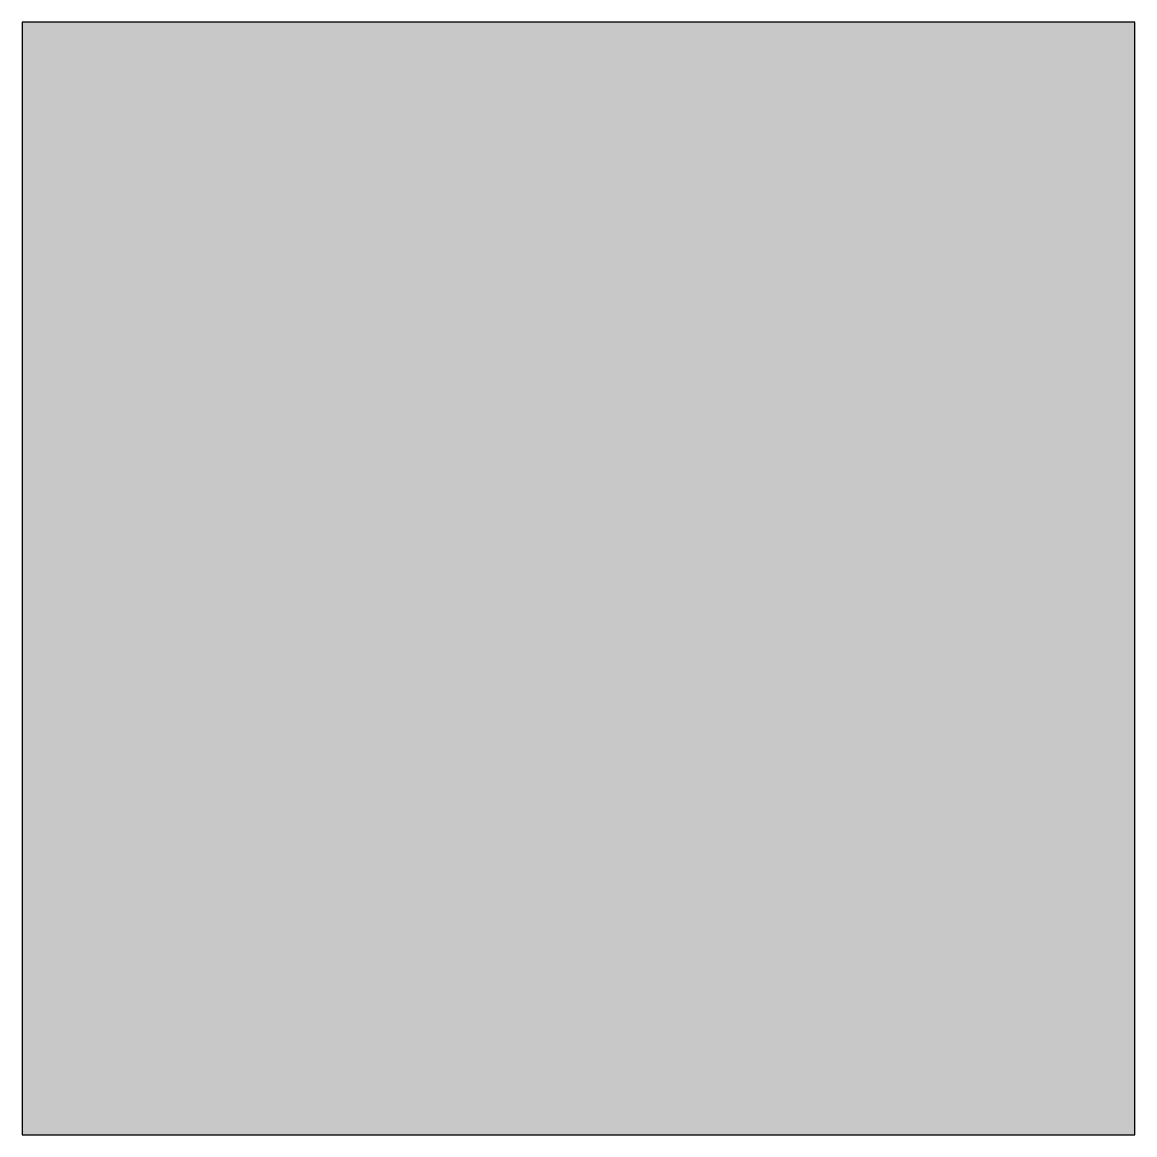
# Model space of a CAD drawing. Header units: millimetres. Extents: x 0 to 50, y 0 to 50.
import ezdxf

# ---------------------------------------------------------------- set-up
doc = ezdxf.new("R2010")
doc.units = ezdxf.units.MM

msp = doc.modelspace()

# ---------------------------------------------------------------- hatches: boundary and pattern name
h = msp.add_hatch(color=7)
h.dxf.hatch_style = 1
h.paths.add_polyline_path([(0, 0), (50, 0), (50, 50), (0, 50)])

# ---------------------------------------------------------------- linework, layer by layer
msp.add_lwpolyline([(0, 0), (50, 0), (50, 50), (0, 50)], close=True)

doc.saveas('drawing.dxf')
